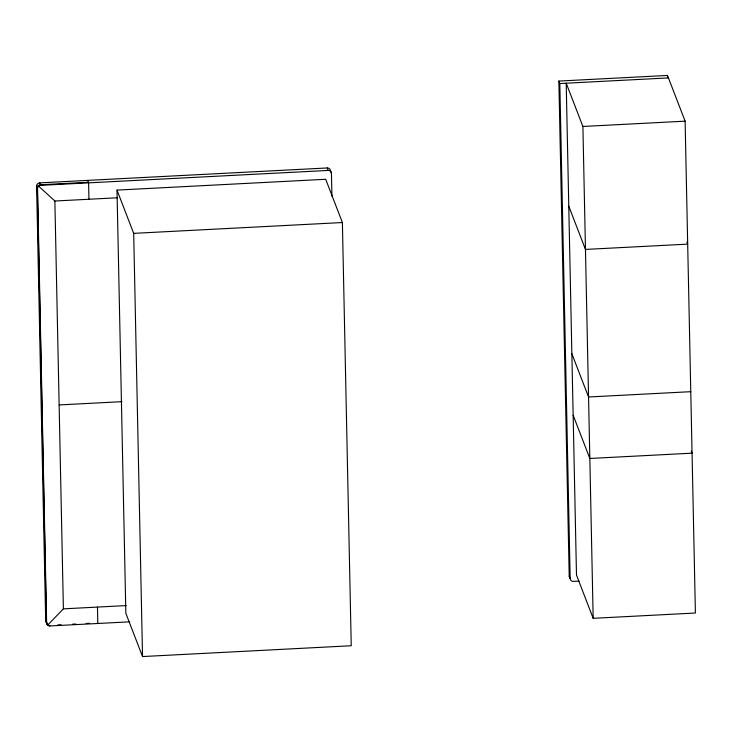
<?xml version="1.0" encoding="UTF-8"?>
<svg xmlns="http://www.w3.org/2000/svg" width="732" height="732" viewBox="0 0 732 732"><rect width="100%" height="100%" fill="white"/><g stroke="black" fill="none" stroke-linecap="round" stroke-linejoin="round"><path stroke-width="1.1" d="M126.169 605.593L63.391 608.85L47.617 625.174A3.212 3.056 -21.1 0 1 46.638 623.051L45.677 620.58L36.6 186.111A3.212 3.056 -21.1 0 1 39.729 182.872L327.231 167.967A3.212 3.056 -21.1 0 1 330.489 170.876L331.44 173.347L331.925 196.213M579.085 581.089L573.421 581.382A3.212 3.056 -21.1 0 1 570.164 578.472L569.212 576.002L558.864 81.069L667.474 75.442L685.115 121.164L695.4 613.023L593.176 618.32L576.487 575.068L566.202 83.21L582.901 126.471L593.176 618.32M558.864 81.069L559.815 83.54L668.426 77.912M582.901 126.471L685.115 121.164M88.38 182.277L40.461 184.757A3.212 3.056 -21.1 0 0 37.332 188.005L46.409 622.475A3.212 3.056 -21.1 0 0 48.843 625.32M46.638 623.051L37.552 188.582A3.212 3.056 -21.1 0 1 40.672 185.342L328.183 170.437A3.212 3.056 -21.1 0 1 331.44 173.347M117.001 190.1L325.703 179.285L342.393 222.537L351.241 645.743L142.539 656.558L125.849 613.306L117.001 190.1L133.691 233.362L142.539 656.558M38.22 185.782L54.873 201.016L117.642 197.759M133.691 233.362L342.393 222.537M59.127 404.933L121.905 401.676M690.77 391.684L588.555 396.991L571.857 353.73M57.654 624.963L61.076 624.789M72.486 624.195L75.908 624.021M86.175 623.49L89.597 623.307M47.388 624.597L47.617 625.174A3.212 3.056 -20.6 0 0 49.895 625.961L129.756 621.825M686.872 242.018L687.687 244.131L585.463 249.429L568.773 206.177M691.246 451.058L692.06 453.172L589.836 458.47L573.147 415.218M327.231 167.967L328.183 170.437M87.648 180.383L88.599 182.854L88.947 199.25M39.729 182.872L40.681 185.342M36.6 186.111L37.552 188.582M40.461 371.005L41.193 372.899M49.666 625.384L49.895 625.961M667.474 75.442L667.52 77.729M559.815 83.54L570.164 578.472M97.466 607.084L97.814 623.481M54.873 201.016L63.391 608.85M47.333 623.161A3.212 3.056 -21.1 0 1 46.665 622.703M46.381 622.42A3.212 3.056 -21.1 0 1 45.677 620.58M570.512 578.372A3.212 3.056 -21.1 0 1 569.212 576.002"/></g></svg>
